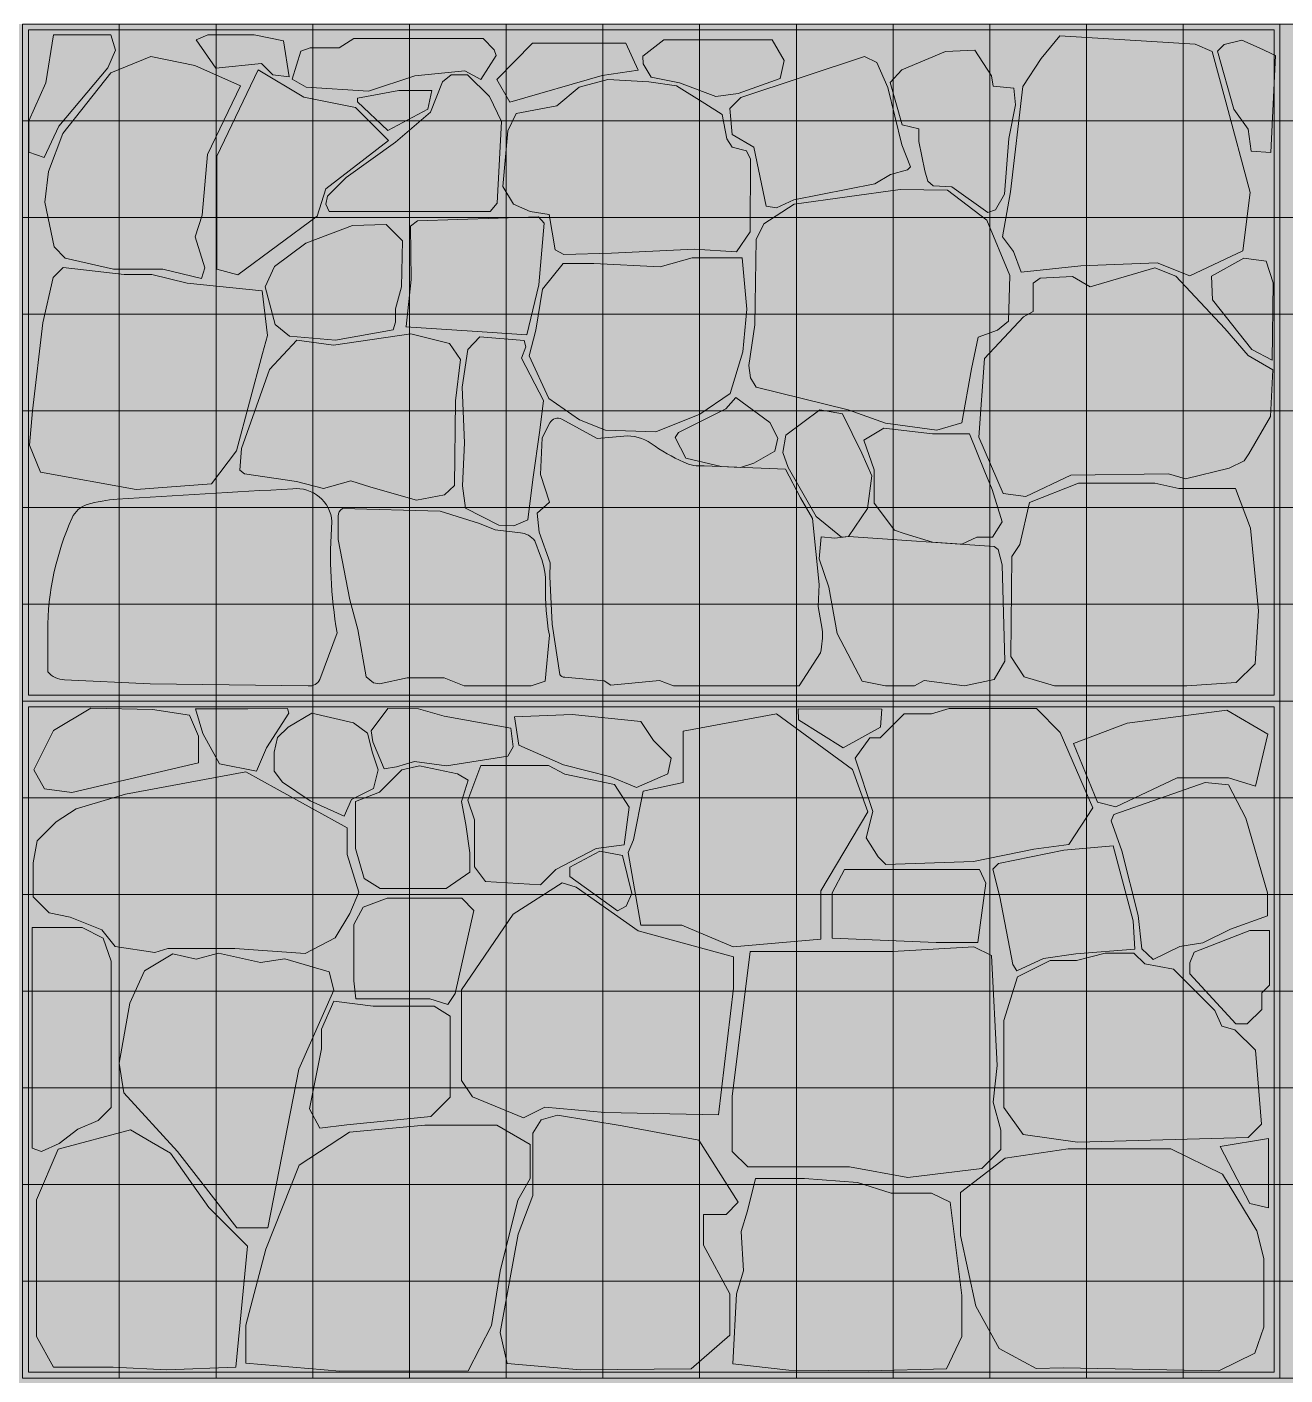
# Model space of a CAD drawing. Header units: centimetres. Extents: x -4381 to 5639, y -3920 to 4826.
# Drawn here: x 185.011 to 186.392, y 3.93 to 5.41 of the extents above; entities that cross this region are included whole.
import ezdxf
from ezdxf.xclip import XClip

# ---------------------------------------------------------------- set-up
doc = ezdxf.new("R2010")
doc.units = ezdxf.units.CM
doc.header["$MEASUREMENT"] = 0
doc.header["$XCLIPFRAME"] = 0
doc.set_wipeout_variables(frame=1)
doc.linetypes.add('Wipeout_Contour', pattern=[100, 0, -100])
for name, color, linetype, lineweight, true_color in [('cad-block.com_Pen_No__62', 7, 'Continuous', 5, 0xaaaaaa), ('hatch stone_Pen_No__254', 7, 'Continuous', 13, 0xe8e8e8), ('Mur de clôture_Pen_No__178', 7, 'Continuous', 5, 0xbda888)]:
    doc.layers.add(name, color=color, linetype=linetype, lineweight=lineweight, true_color=true_color)
doc.layers.add('Drawing & Figure', color=7, linetype='Continuous')
doc.layers.add('Mur de clôture', color=7, linetype='Continuous')
doc.layers.add('net_Pen_No__1', color=7, linetype='Continuous', lineweight=5)

# ---------------------------------------------------------------- blocks, each defined once
blk = doc.blocks.new('Drawing_15_15', base_point=(-267.6734, 10.6179))
at = {"layer": 'hatch stone_Pen_No__254', "linetype": 'Continuous', "ltscale": 10}
for points in [[(185.0296, 5.2666), (185.0456, 5.3011), (185.0994, 5.3651), (185.1078, 5.3845), (185.1027, 5.4012), (185.0398, 5.4012), (185.0316, 5.3484), (185.0128, 5.3069), (185.0128, 5.2725)], [(185.218, 5.3648), (185.2683, 5.3698), (185.2807, 5.3573), (185.2984, 5.3551), (185.2925, 5.3946), (185.2603, 5.4012), (185.2093, 5.4012), (185.1964, 5.3957)], [(185.3112, 5.3835), (185.302, 5.3525), (185.3172, 5.3438), (185.3858, 5.3395), (185.4365, 5.3561), (185.4912, 5.3616), (185.509, 5.3524), (185.5257, 5.3785), (185.5237, 5.3849), (185.5115, 5.3971), (185.3694, 5.3971), (185.3536, 5.3871), (185.3215, 5.3871)], [(185.5409, 5.3272), (185.6422, 5.3568), (185.6815, 5.3625), (185.668, 5.3921), (185.5658, 5.3921), (185.5264, 5.3523)], [(185.8376, 5.3534), (185.8419, 5.3731), (185.8288, 5.3956), (185.7099, 5.3956), (185.6867, 5.3777), (185.687, 5.3694), (185.6959, 5.3548), (185.7271, 5.3485), (185.767, 5.3336), (185.7914, 5.3369)], [(186.1021, 5.1406), (186.1675, 5.1475), (186.2513, 5.151), (186.2872, 5.1367), (186.3455, 5.1641), (186.3533, 5.228), (186.3269, 5.3278), (186.3118, 5.3828), (186.2932, 5.3909), (186.1444, 5.4003), (186.1239, 5.3753), (186.104, 5.3445), (186.0905, 5.229), (186.0817, 5.1796), (186.0937, 5.1635)], [(186.3761, 5.2721), (186.3813, 5.3787), (186.3634, 5.3871), (186.3444, 5.3953), (186.3249, 5.3905), (186.3177, 5.3833), (186.3356, 5.3198), (186.3513, 5.2976), (186.3545, 5.2737)], [(185.2022, 5.1337), (185.2061, 5.1453), (185.1953, 5.1794), (185.2031, 5.2033), (185.2089, 5.2698), (185.245, 5.3452), (185.1951, 5.3677), (185.1466, 5.3776), (185.1029, 5.3595), (185.0502, 5.293), (185.0343, 5.2512), (185.0303, 5.2175), (185.0404, 5.1686), (185.0528, 5.1562), (185.1058, 5.144), (185.16, 5.144)], [(185.822, 5.213), (185.8335, 5.2114), (185.8526, 5.22), (185.9415, 5.2376), (185.9587, 5.2478), (185.9773, 5.253), (185.9807, 5.2563), (185.971, 5.2804), (185.9556, 5.3433), (185.9438, 5.371), (185.93, 5.3775), (185.7944, 5.3325), (185.7823, 5.3204), (185.7849, 5.2917), (185.8087, 5.2781)], [(185.9995, 5.2405), (186.0055, 5.2355), (186.0258, 5.2344), (186.0654, 5.2062), (186.0738, 5.209), (186.0837, 5.2264), (186.0885, 5.2876), (186.0958, 5.3244), (186.0941, 5.3426), (186.0712, 5.345), (186.0695, 5.3561), (186.0513, 5.3846), (186.0189, 5.383), (185.9711, 5.3627), (185.9584, 5.3489), (185.9715, 5.3024), (185.9899, 5.2982), (185.9899, 5.2843), (185.9962, 5.2519)], [(185.2644, 5.3628), (185.2191, 5.2679), (185.2191, 5.144), (185.2423, 5.1377), (185.3292, 5.2021), (185.3389, 5.2322), (185.4075, 5.2854), (185.3714, 5.3214), (185.3147, 5.333)], [(185.4763, 5.3572), (185.467, 5.3495), (185.4538, 5.3162), (185.4154, 5.2836), (185.3611, 5.2447), (185.3408, 5.2243), (185.3387, 5.2154), (185.3423, 5.2072), (185.5193, 5.2072), (185.5268, 5.2166), (185.5318, 5.3062), (185.5183, 5.3336), (185.4943, 5.3575)], [(185.5838, 5.2042), (185.5905, 5.1651), (185.5999, 5.1601), (185.6523, 5.1617), (185.7432, 5.1658), (185.7896, 5.1629), (185.8047, 5.1849), (185.8049, 5.2648), (185.8005, 5.2741), (185.785, 5.2779), (185.779, 5.2872), (185.774, 5.3137), (185.7547, 5.3259), (185.7239, 5.3454), (185.6932, 5.3498), (185.6484, 5.3524), (185.6169, 5.3437), (185.5924, 5.3235), (185.5479, 5.315), (185.5386, 5.2958), (185.5331, 5.2348), (185.5447, 5.2152), (185.5632, 5.2073)], [(185.3737, 5.3278), (185.4068, 5.2964), (185.4506, 5.3198), (185.4551, 5.3403), (185.4188, 5.3403), (185.3737, 5.3318)], [(185.811, 5.0145), (185.9123, 4.9894), (185.9533, 4.9749), (186.0095, 4.9672), (186.0369, 4.9754), (186.0476, 5.0346), (186.0547, 5.0693), (186.0762, 5.0772), (186.088, 5.0868), (186.0898, 5.137), (186.0643, 5.1977), (186.0213, 5.2306), (185.9691, 5.2315), (185.853, 5.2154), (185.8197, 5.1937), (185.811, 5.1767), (185.8097, 5.083), (185.8033, 5.0382), (185.8049, 5.0246)], [(185.4268, 5.0809), (185.4994, 5.0759), (185.5594, 5.072), (185.5727, 5.1268), (185.5783, 5.1944), (185.5721, 5.2014), (185.4394, 5.1969), (185.4316, 5.1912), (185.4324, 5.1326)], [(185.2989, 5.0704), (185.3493, 5.0661), (185.4127, 5.0773), (185.4153, 5.086), (185.4154, 5.1006), (185.4219, 5.1245), (185.423, 5.1751), (185.4049, 5.1932), (185.368, 5.1918), (185.3168, 5.1725), (185.2823, 5.1469), (185.2721, 5.1247), (185.2833, 5.0834)], [(185.562, 5.0488), (185.5835, 5.0022), (185.6173, 4.9785), (185.6458, 4.9674), (185.7011, 4.9656), (185.7492, 4.985), (185.7827, 5.0074), (185.7966, 5.0533), (185.801, 5.1001), (185.7957, 5.1563), (185.741, 5.1563), (185.7057, 5.1467), (185.6328, 5.1502), (185.5993, 5.1502), (185.5767, 5.1219), (185.5693, 5.077)], [(186.3109, 5.1365), (186.3122, 5.1102), (186.3553, 5.0559), (186.3777, 5.044), (186.3787, 5.1289), (186.3709, 5.1528), (186.3466, 5.156)], [(185.0256, 4.9211), (185.1305, 4.902), (185.2134, 4.9084), (185.2409, 4.9444), (185.2693, 5.0515), (185.2746, 5.0711), (185.269, 5.1203), (185.1867, 5.1287), (185.1478, 5.1381), (185.1173, 5.1381), (185.0503, 5.1457), (185.0395, 5.1349), (185.0283, 5.0852), (185.0169, 4.9884), (185.0135, 4.9508)], [(186.0824, 4.8978), (186.1072, 4.8946), (186.1565, 4.9179), (186.2639, 4.9192), (186.2825, 4.914), (186.3304, 4.9256), (186.3468, 4.9336), (186.3519, 4.9412), (186.3759, 4.9823), (186.3784, 5.0335), (186.3512, 5.0493), (186.3258, 5.0787), (186.2717, 5.1364), (186.2487, 5.1455), (186.178, 5.1247), (186.1586, 5.1361), (186.1231, 5.1341), (186.1151, 5.1285), (186.1151, 5.0976), (186.1046, 5.0916), (186.0619, 5.0461), (186.0556, 4.9597)], [(185.2443, 4.9234), (185.2495, 4.9194), (185.3067, 4.9109), (185.3361, 4.9032), (185.3664, 4.9118), (185.3881, 4.9047), (185.4382, 4.8903), (185.4691, 4.8963), (185.4799, 4.9065), (185.481, 4.9994), (185.4865, 5.045), (185.4745, 5.0623), (185.4321, 5.0729), (185.3471, 5.0606), (185.3071, 5.066), (185.2769, 5.034), (185.2461, 4.9471)], [(185.5286, 4.863), (185.5452, 4.8621), (185.5606, 4.8688), (185.5661, 4.913), (185.5737, 4.9671), (185.5776, 4.9999), (185.5534, 5.0463), (185.5582, 5.0586), (185.5566, 5.0656), (185.5077, 5.0699), (185.4946, 5.056), (185.4884, 5.0146), (185.491, 4.9535), (185.4887, 4.9061), (185.492, 4.8815)], [(185.7339, 4.9365), (185.7729, 4.9273), (185.7938, 4.9264), (185.8085, 4.9309), (185.8315, 4.9442), (185.8349, 4.9586), (185.8261, 4.9756), (185.789, 5.003), (185.7777, 4.9908), (185.7258, 4.9648), (185.7224, 4.9591)], [(185.8404, 4.9429), (185.8462, 4.9263), (185.8769, 4.8725), (185.905, 4.8497), (185.9126, 4.8506), (185.9334, 4.8811), (185.9382, 4.917), (185.9271, 4.9419), (185.9061, 4.9852), (185.8812, 4.9895), (185.8439, 4.9618)], [(185.6517, 4.6874), (185.705, 4.6925), (185.7205, 4.6866), (185.8582, 4.6866), (185.8818, 4.7229, 0.078557), (185.8836, 4.7488), (185.8791, 4.7738), (185.8802, 4.798), (185.8729, 4.8702), (185.8599, 4.8931), (185.8432, 4.9243), (185.754, 4.9281, -0.129508), (185.7317, 4.932, -0.047136), (185.6959, 4.9526, 0.178869), (185.6658, 4.9607), (185.6366, 4.9581), (185.5978, 4.9795, 0.402294), (185.5848, 4.9752), (185.5761, 4.9587), (185.5744, 4.9187), (185.5842, 4.8881), (185.5708, 4.876), (185.5729, 4.8553), (185.585, 4.8216), (185.5845, 4.8065), (185.5874, 4.7543), (185.5955, 4.6992, 0.271244), (185.601, 4.696), (185.6443, 4.692)], [(185.9736, 4.8539), (186.0047, 4.8443), (186.0369, 4.8421), (186.0533, 4.8497), (186.0706, 4.8497), (186.0812, 4.8665), (186.0702, 4.9022), (186.0622, 4.9217), (186.0453, 4.9634), (186.0049, 4.9634), (185.9512, 4.9693), (185.9295, 4.9561), (185.9407, 4.9237), (185.9407, 4.887), (185.9632, 4.8576)], [(185.0335, 4.702, 0.202929), (185.052, 4.6931), (185.1458, 4.6887), (185.3195, 4.6866, 0.315943), (185.3323, 4.6935), (185.3512, 4.7447, -0.062601), (185.3455, 4.867, 0.423499), (185.3026, 4.9029), (185.1099, 4.8916, 0.056058), (185.0767, 4.8855, 0.216368), (185.0603, 4.871, 0.106349), (185.0335, 4.7466)], [(186.1387, 4.6866), (186.2034, 4.6866), (186.2838, 4.6866), (186.3382, 4.6902), (186.3589, 4.7108), (186.3626, 4.7689), (186.3539, 4.8595), (186.3375, 4.9031), (186.2752, 4.9031), (186.2487, 4.9092), (186.1649, 4.9092), (186.1114, 4.8879), (186.1007, 4.8417), (186.0917, 4.8287), (186.0906, 4.7187), (186.1054, 4.6964)], [(185.3829, 4.6965), (185.3911, 4.6899), (185.3977, 4.6889), (185.428, 4.6955), (185.4686, 4.6955), (185.4906, 4.6866), (185.5643, 4.6866), (185.5794, 4.6917), (185.5842, 4.7421, -0.055011), (185.58, 4.797, 0.099308), (185.5746, 4.8291), (185.5683, 4.8457, 0.204724), (185.5523, 4.8547), (185.5248, 4.8578), (185.5074, 4.8647), (185.4643, 4.8785), (185.357, 4.8812, 0.262334), (185.3523, 4.8727), (185.3525, 4.8471), (185.3652, 4.7811), (185.374, 4.7484)], [(185.9274, 4.6916), (185.9533, 4.6866), (185.985, 4.6866), (185.9955, 4.6925), (186.0399, 4.6866), (186.0723, 4.6936), (186.0841, 4.7135), (186.0814, 4.8193), (186.077, 4.8363), (186.0723, 4.8397), (185.9126, 4.8506), (185.8974, 4.8488), (185.8827, 4.8502), (185.8803, 4.8259), (185.8911, 4.7949), (185.9001, 4.744)], [(185.1989, 4.6019), (185.1989, 4.6314), (185.1892, 4.6545), (185.1485, 4.6607), (185.0809, 4.6621), (185.0399, 4.6375), (185.0182, 4.5944), (185.0299, 4.5734), (185.0598, 4.5693)], [(185.222, 4.6011), (185.2627, 4.5929), (185.2735, 4.6186), (185.2982, 4.6567), (185.2967, 4.6617), (185.2532, 4.6615), (185.1959, 4.6613), (185.2037, 4.6343)], [(185.3234, 4.6564), (185.2974, 4.6413), (185.2858, 4.6297), (185.2822, 4.6136), (185.2822, 4.5929), (185.2914, 4.5808), (185.3217, 4.5605), (185.3588, 4.5436), (185.3669, 4.5618), (185.391, 4.5737), (185.3963, 4.5943), (185.3899, 4.6131), (185.3845, 4.6348), (185.3692, 4.6459)], [(185.3903, 4.625), (185.4029, 4.5955), (185.4165, 4.5976), (185.4363, 4.6034), (185.4713, 4.5986), (185.5387, 4.6092), (185.5446, 4.6196), (185.5417, 4.6402), (185.4686, 4.6533), (185.4405, 4.6615), (185.4068, 4.6617), (185.3887, 4.637)], [(185.5459, 4.6525), (185.5506, 4.6215), (185.5998, 4.5997), (185.6516, 4.5868), (185.6799, 4.575), (185.7142, 4.5901), (185.7178, 4.6071), (185.6984, 4.6264), (185.6846, 4.6474), (185.6092, 4.655)], [(185.6844, 4.4237), (185.7297, 4.4237), (185.7861, 4.4002), (185.882, 4.4085), (185.882, 4.4615), (185.9336, 4.5481), (185.9171, 4.5948), (185.8334, 4.6559), (185.7309, 4.6368), (185.731, 4.5803), (185.6873, 4.5711), (185.6767, 4.5175), (185.6706, 4.5036)], [(185.8574, 4.6612), (185.8576, 4.6494), (185.9068, 4.6187), (185.9476, 4.6412), (185.9493, 4.6608)], [(185.9534, 4.4906), (186.0496, 4.4939), (186.1161, 4.5072), (186.1544, 4.5125), (186.1809, 4.5528), (186.145, 4.6354), (186.1189, 4.6616), (186.0229, 4.6616), (186.0035, 4.6558), (185.9736, 4.6558), (185.9473, 4.6295), (185.936, 4.6295), (185.9198, 4.6073), (185.9393, 4.5488), (185.9321, 4.5198), (185.945, 4.499)], [(186.2059, 4.5537), (186.2735, 4.5855), (186.3297, 4.5855), (186.3593, 4.5766), (186.373, 4.6334), (186.3277, 4.6598), (186.2186, 4.6456), (186.1596, 4.6234), (186.1857, 4.5587)], [(185.0176, 4.4923), (185.0176, 4.4549), (185.035, 4.4375), (185.0582, 4.4327), (185.0929, 4.4186), (185.1076, 4.4004), (185.1511, 4.394), (185.1655, 4.3983), (185.2389, 4.3983), (185.316, 4.3929), (185.3491, 4.4099), (185.3653, 4.4365), (185.3752, 4.46), (185.3621, 4.5013), (185.3621, 4.5306), (185.2509, 4.5923), (185.1187, 4.5678), (185.0649, 4.5516), (185.0428, 4.5373), (185.0218, 4.5164)], [(185.3712, 4.5596), (185.3712, 4.5081), (185.3809, 4.4749), (185.3985, 4.464), (185.4709, 4.464), (185.4969, 4.4822), (185.4969, 4.5031), (185.4926, 4.5344), (185.4877, 4.5597), (185.495, 4.583), (185.4834, 4.5898), (185.4415, 4.5987), (185.4222, 4.5944), (185.3977, 4.57)], [(185.4946, 4.5609), (185.502, 4.5394), (185.502, 4.4879), (185.5142, 4.4717), (185.5745, 4.4682), (185.5913, 4.485), (185.6354, 4.5079), (185.6662, 4.5121), (185.6716, 4.5534), (185.6556, 4.5782), (185.6011, 4.5897), (185.5832, 4.5992), (185.5089, 4.5992)], [(186.2347, 4.3977), (186.2468, 4.3862), (186.2764, 4.4005), (186.3014, 4.4043), (186.3317, 4.4194), (186.3726, 4.434), (186.3726, 4.4593), (186.3486, 4.5412), (186.3298, 4.5779), (186.3042, 4.5804), (186.2039, 4.5454), (186.2007, 4.5382), (186.2125, 4.5055), (186.2305, 4.4344)], [(185.6067, 4.4773), (185.6588, 4.4397), (185.6685, 4.4448), (185.6747, 4.4585), (185.6644, 4.5003), (185.6397, 4.5051), (185.6067, 4.4876)], [(186.093, 4.3805), (186.0972, 4.3737), (186.1265, 4.3873), (186.162, 4.3923), (186.2267, 4.3974), (186.2249, 4.4287), (186.2031, 4.5109), (186.1489, 4.5061), (186.0771, 4.4916), (186.0709, 4.4854), (186.0787, 4.4551)], [(185.8946, 4.4097), (186.0089, 4.4048), (186.0544, 4.4048), (186.0633, 4.4701), (186.0564, 4.4851), (185.9081, 4.4851), (185.8946, 4.4592)], [(185.645, 4.2181), (185.7699, 4.2157), (185.7863, 4.3548), (185.7863, 4.389), (185.6815, 4.4178), (185.6136, 4.4657), (185.5981, 4.4703), (185.5445, 4.4359), (185.4876, 4.3528), (185.4876, 4.2534), (185.4997, 4.2355), (185.5556, 4.2123), (185.5791, 4.2241)], [(185.3719, 4.3431), (185.4528, 4.3431), (185.4728, 4.3367), (185.4809, 4.3487), (185.5013, 4.4401), (185.4881, 4.4533), (185.406, 4.4533), (185.3797, 4.4437), (185.3694, 4.4245), (185.3694, 4.3627)], [(185.0164, 4.1791), (185.0267, 4.1754), (185.046, 4.1843), (185.0664, 4.1998), (185.0887, 4.2093), (185.1031, 4.2237), (185.1031, 4.3843), (185.0945, 4.4096), (185.0714, 4.4212), (185.0164, 4.4212)], [(186.2871, 4.3705), (186.3376, 4.3154), (186.3503, 4.3154), (186.3661, 4.3312), (186.3661, 4.3494), (186.3746, 4.3578), (186.3746, 4.4181), (186.3531, 4.4181), (186.2918, 4.3943), (186.2871, 4.3824)], [(185.7848, 4.1753), (185.8019, 4.1585), (185.9136, 4.1585), (185.9778, 4.1467), (186.0589, 4.1567), (186.0798, 4.1776), (186.0798, 4.1989), (186.0713, 4.2294), (186.0757, 4.2699), (186.0694, 4.3906), (186.0502, 4.4001), (185.9609, 4.3948), (185.8045, 4.3948), (185.7848, 4.2359)], [(185.1171, 4.2397), (185.1761, 4.1755), (185.2411, 4.0916), (185.275, 4.0916), (185.3093, 4.2656), (185.3476, 4.3525), (185.3426, 4.3726), (185.2939, 4.3868), (185.2669, 4.3828), (185.2208, 4.393), (185.1964, 4.3866), (185.1709, 4.3925), (185.1399, 4.3736), (185.1235, 4.3382), (185.1119, 4.2722)], [(186.1639, 4.1856), (186.3512, 4.1907), (186.3659, 4.2053), (186.3592, 4.2866), (186.3368, 4.309), (186.3222, 4.313), (186.3145, 4.3303), (186.2692, 4.3756), (186.2378, 4.3813), (186.2259, 4.3932), (186.1942, 4.3932), (186.1628, 4.3851), (186.1338, 4.3851), (186.0981, 4.3672), (186.0829, 4.319), (186.0829, 4.2235), (186.1043, 4.1942)], [(185.3322, 4.2008), (185.3618, 4.2048), (185.4539, 4.2137), (185.4753, 4.2351), (185.4753, 4.3239), (185.4576, 4.3349), (185.3909, 4.3349), (185.3476, 4.3405), (185.334, 4.3095), (185.334, 4.288), (185.3208, 4.2222)], [(185.2511, 3.9429), (185.3541, 3.9341), (185.495, 3.9347), (185.5206, 3.9842), (185.5302, 4.044), (185.5497, 4.1221), (185.5632, 4.1456), (185.5632, 4.183), (185.5266, 4.2041), (185.4475, 4.2041), (185.3646, 4.1966), (185.3095, 4.1603), (185.273, 4.0683), (185.2511, 3.9848)], [(185.53, 3.9767), (185.5377, 3.9428), (185.6185, 3.9355), (185.74, 3.9367), (185.7822, 3.9737), (185.7822, 4.0192), (185.7534, 4.0726), (185.7534, 4.1062), (185.7782, 4.1062), (185.7916, 4.1196), (185.7484, 4.1878), (185.6641, 4.2035), (185.5931, 4.2152), (185.575, 4.2101), (185.566, 4.1954), (185.566, 4.1271), (185.5498, 4.0846)], [(185.0211, 4.1222), (185.0211, 3.9724), (185.0397, 3.9387), (185.1054, 3.9387), (185.1641, 3.9356), (185.2401, 3.9385), (185.2527, 4.0714), (185.2103, 4.1138), (185.1682, 4.1735), (185.1242, 4.1992), (185.045, 4.1781)], [(186.3206, 4.181), (186.3531, 4.1183), (186.3737, 4.1135), (186.3737, 4.1897)], [(186.3189, 3.9345), (186.3587, 3.954), (186.3684, 3.9825), (186.3684, 4.0579), (186.3608, 4.0882), (186.323, 4.1506), (186.2662, 4.1783), (186.1535, 4.1783), (186.0846, 4.168), (186.0356, 4.1303), (186.0356, 4.0831), (186.0522, 4.0054), (186.0778, 3.9592), (186.1184, 3.9373), (186.148, 3.9379)], [(185.7854, 3.9424), (185.8472, 3.9354), (185.9342, 3.9344), (186.0201, 3.9366), (186.0369, 3.9723), (186.0369, 4.0174), (186.024, 4.1196), (186.0037, 4.1298), (185.9593, 4.1298), (185.9223, 4.1414), (185.8642, 4.1457), (185.8106, 4.1457), (185.8017, 4.1102), (185.7946, 4.0874), (185.7974, 4.0445), (185.7895, 4.0191)]]:
    blk.add_hatch(color=256, dxfattribs=at).paths.add_polyline_path(points)
at = {"color": 254, "linetype": 'Wipeout_Contour', "lineweight": 0, "ltscale": 1671.77046}
blk.add_wipeout([(179.4853, 5.4131), (179.4853, 3.1827), (181.1878, 3.0031), (181.4619, 2.9897), (187.4252, 2.5376), (187.8062, 2.5014), (191.5693, 2.1494), (191.6061, 2.1461), (191.6061, 5.4131)], dxfattribs=at).dxf.layer = 'Mur de clôture'
at = {"layer": 'Mur de clôture_Pen_No__178', "linetype": 'Continuous', "ltscale": 10}
blk.add_hatch(color=256, dxfattribs=at).paths.add_polyline_path([(179.4853, 5.4131), (179.4853, 3.1827), (181.1878, 3.0031), (181.4619, 2.9897), (187.4252, 2.5376), (187.8062, 2.5014), (191.5693, 2.1494), (191.6061, 2.1461), (191.6061, 5.4131)])
at = {"layer": 'cad-block.com_Pen_No__62', "linetype": 'Continuous', "ltscale": 10, "flags": 128}
for points in [[(185.0296, 5.2666), (185.0128, 5.2725), (185.0128, 5.3069), (185.0316, 5.3484), (185.0398, 5.4012), (185.1027, 5.4012), (185.1078, 5.3845), (185.0994, 5.3651), (185.0456, 5.3011), (185.0296, 5.2666)], [(185.218, 5.3648), (185.1964, 5.3957), (185.2093, 5.4012), (185.2603, 5.4012), (185.2925, 5.3946), (185.2984, 5.3551), (185.2807, 5.3573), (185.2683, 5.3698), (185.218, 5.3648)], [(185.3112, 5.3835), (185.302, 5.3525), (185.3172, 5.3438), (185.3858, 5.3395), (185.4365, 5.3561), (185.4912, 5.3616), (185.509, 5.3524), (185.5257, 5.3785), (185.5237, 5.3849), (185.5115, 5.3971), (185.3694, 5.3971), (185.3536, 5.3871), (185.3215, 5.3871), (185.3112, 5.3835)], [(185.5409, 5.3272), (185.5264, 5.3523), (185.5658, 5.3921), (185.668, 5.3921), (185.6815, 5.3625), (185.6422, 5.3568), (185.5409, 5.3272)], [(185.8376, 5.3534), (185.7914, 5.3369), (185.767, 5.3336), (185.7271, 5.3485), (185.6959, 5.3548), (185.687, 5.3694), (185.6867, 5.3777), (185.7099, 5.3956), (185.8288, 5.3956), (185.8419, 5.3731), (185.8376, 5.3534)], [(186.1021, 5.1406), (186.0937, 5.1635), (186.0817, 5.1796), (186.0905, 5.229), (186.104, 5.3445), (186.1239, 5.3753), (186.1444, 5.4003), (186.2932, 5.3909), (186.3118, 5.3828), (186.3269, 5.3278), (186.3533, 5.228), (186.3455, 5.1641), (186.2872, 5.1367), (186.2513, 5.151), (186.1675, 5.1475), (186.1021, 5.1406)], [(186.3761, 5.2721), (186.3813, 5.3787), (186.3634, 5.3871), (186.3444, 5.3953), (186.3249, 5.3905), (186.3177, 5.3833), (186.3356, 5.3198), (186.3513, 5.2976), (186.3545, 5.2737), (186.3761, 5.2721)], [(185.2022, 5.1337), (185.16, 5.144), (185.1058, 5.144), (185.0528, 5.1562), (185.0404, 5.1686), (185.0303, 5.2175), (185.0343, 5.2512), (185.0502, 5.293), (185.1029, 5.3595), (185.1466, 5.3776), (185.1951, 5.3677), (185.245, 5.3452), (185.2089, 5.2698), (185.2031, 5.2033), (185.1953, 5.1794), (185.2061, 5.1453), (185.2022, 5.1337)], [(185.822, 5.213), (185.8087, 5.2781), (185.7849, 5.2917), (185.7823, 5.3204), (185.7944, 5.3325), (185.93, 5.3775), (185.9438, 5.371), (185.9556, 5.3433), (185.971, 5.2804), (185.9807, 5.2563), (185.9773, 5.253), (185.9587, 5.2478), (185.9415, 5.2376), (185.8526, 5.22), (185.8335, 5.2114), (185.822, 5.213)], [(185.9995, 5.2405), (185.9962, 5.2519), (185.9899, 5.2843), (185.9899, 5.2982), (185.9715, 5.3024), (185.9584, 5.3489), (185.9711, 5.3627), (186.0189, 5.383), (186.0513, 5.3846), (186.0695, 5.3561), (186.0712, 5.345), (186.0941, 5.3426), (186.0958, 5.3244), (186.0885, 5.2876), (186.0837, 5.2264), (186.0738, 5.209), (186.0654, 5.2062), (186.0258, 5.2344), (186.0055, 5.2355), (185.9995, 5.2405)], [(185.2644, 5.3628), (185.2191, 5.2679), (185.2191, 5.144), (185.2423, 5.1377), (185.3292, 5.2021), (185.3389, 5.2322), (185.4075, 5.2854), (185.3714, 5.3214), (185.3147, 5.333), (185.2644, 5.3628)], [(185.4763, 5.3572), (185.4943, 5.3575), (185.5183, 5.3336), (185.5318, 5.3062), (185.5268, 5.2166), (185.5193, 5.2072), (185.3423, 5.2072), (185.3387, 5.2154), (185.3408, 5.2243), (185.3611, 5.2447), (185.4154, 5.2836), (185.4538, 5.3162), (185.467, 5.3495), (185.4763, 5.3572)], [(185.5838, 5.2042), (185.5905, 5.1651), (185.5999, 5.1601), (185.6523, 5.1617), (185.7432, 5.1658), (185.7896, 5.1629), (185.8047, 5.1849), (185.8049, 5.2648), (185.8005, 5.2741), (185.785, 5.2779), (185.779, 5.2872), (185.774, 5.3137), (185.7547, 5.3259), (185.7239, 5.3454), (185.6932, 5.3498), (185.6484, 5.3524), (185.6169, 5.3437), (185.5924, 5.3235), (185.5479, 5.315), (185.5386, 5.2958), (185.5331, 5.2348), (185.5447, 5.2152), (185.5632, 5.2073), (185.5838, 5.2042)], [(185.3737, 5.3278), (185.3737, 5.3318), (185.4188, 5.3403), (185.4551, 5.3403), (185.4506, 5.3198), (185.4068, 5.2964), (185.3737, 5.3278)], [(185.811, 5.0145), (185.9123, 4.9894), (185.9533, 4.9749), (186.0095, 4.9672), (186.0369, 4.9754), (186.0476, 5.0346), (186.0547, 5.0693), (186.0762, 5.0772), (186.088, 5.0868), (186.0898, 5.137), (186.0643, 5.1977), (186.0213, 5.2306), (185.9691, 5.2315), (185.853, 5.2154), (185.8197, 5.1937), (185.811, 5.1767), (185.8097, 5.083), (185.8033, 5.0382), (185.8049, 5.0246), (185.811, 5.0145)], [(185.4268, 5.0809), (185.4324, 5.1326), (185.4316, 5.1912), (185.4394, 5.1969), (185.5721, 5.2014), (185.5783, 5.1944), (185.5727, 5.1268), (185.5594, 5.072), (185.4994, 5.0759), (185.4267, 5.0807)], [(185.2989, 5.0704), (185.2833, 5.0834), (185.2721, 5.1247), (185.2823, 5.1469), (185.3168, 5.1725), (185.368, 5.1918), (185.4049, 5.1932), (185.423, 5.1751), (185.4219, 5.1245), (185.4154, 5.1006), (185.4153, 5.086), (185.4127, 5.0773), (185.3493, 5.0661), (185.2989, 5.0704)], [(185.562, 5.0488), (185.5693, 5.077), (185.5767, 5.1219), (185.5993, 5.1502), (185.6328, 5.1502), (185.7057, 5.1467), (185.741, 5.1563), (185.7957, 5.1563), (185.801, 5.1001), (185.7966, 5.0533), (185.7827, 5.0074), (185.7492, 4.985), (185.7011, 4.9656), (185.6458, 4.9674), (185.6173, 4.9785), (185.5835, 5.0022), (185.562, 5.0488)], [(186.3109, 5.1365), (186.3122, 5.1102), (186.3553, 5.0559), (186.3777, 5.044), (186.3787, 5.1289), (186.3709, 5.1528), (186.3466, 5.156), (186.3109, 5.1365)], [(185.0256, 4.9211), (185.1305, 4.902), (185.2134, 4.9084), (185.2409, 4.9444), (185.2693, 5.0515), (185.2746, 5.0711), (185.269, 5.1203), (185.1867, 5.1287), (185.1478, 5.1381), (185.1173, 5.1381), (185.0503, 5.1457), (185.0395, 5.1349), (185.0283, 5.0852), (185.0169, 4.9884), (185.0135, 4.9508), (185.0256, 4.9211)], [(186.0824, 4.8978), (186.0556, 4.9597), (186.0619, 5.0461), (186.1046, 5.0916), (186.1151, 5.0976), (186.1151, 5.1285), (186.1231, 5.1341), (186.1586, 5.1361), (186.178, 5.1247), (186.2487, 5.1455), (186.2717, 5.1364), (186.3258, 5.0787), (186.3512, 5.0493), (186.3784, 5.0335), (186.3759, 4.9823), (186.3519, 4.9412), (186.3468, 4.9336), (186.3304, 4.9256), (186.2825, 4.914), (186.2639, 4.9192), (186.1565, 4.9179), (186.1072, 4.8946), (186.0824, 4.8978)], [(185.2443, 4.9234), (185.2461, 4.9471), (185.2769, 5.034), (185.3071, 5.066), (185.3471, 5.0606), (185.4321, 5.0729), (185.4745, 5.0623), (185.4865, 5.045), (185.481, 4.9994), (185.4799, 4.9065), (185.4691, 4.8963), (185.4382, 4.8903), (185.3881, 4.9047), (185.3664, 4.9118), (185.3361, 4.9032), (185.3067, 4.9109), (185.2495, 4.9194), (185.2443, 4.9234)], [(185.5286, 4.863), (185.492, 4.8815), (185.4887, 4.9061), (185.491, 4.9535), (185.4884, 5.0146), (185.4946, 5.056), (185.5077, 5.0699), (185.5566, 5.0656), (185.5582, 5.0586), (185.5534, 5.0463), (185.5776, 4.9999), (185.5737, 4.9671), (185.5661, 4.913), (185.5606, 4.8688), (185.5452, 4.8621), (185.5286, 4.863)], [(185.7339, 4.9365), (185.7224, 4.9591), (185.7258, 4.9648), (185.7777, 4.9908), (185.789, 5.003), (185.8261, 4.9756), (185.8349, 4.9586), (185.8315, 4.9442), (185.8085, 4.9309), (185.7938, 4.9264), (185.7729, 4.9273), (185.7339, 4.9365)], [(185.8404, 4.9429), (185.8439, 4.9618), (185.8812, 4.9895), (185.9061, 4.9852), (185.9271, 4.9419), (185.9382, 4.917), (185.9334, 4.8811), (185.9126, 4.8506), (185.905, 4.8497), (185.8769, 4.8725), (185.8462, 4.9263), (185.8404, 4.9429)], [(185.9736, 4.8539), (186.0047, 4.8443), (186.0369, 4.8421), (186.0533, 4.8497), (186.0706, 4.8497), (186.0812, 4.8665), (186.0702, 4.9022), (186.0622, 4.9217), (186.0453, 4.9634), (186.0049, 4.9634), (185.9512, 4.9693), (185.9295, 4.9561), (185.9407, 4.9237), (185.9407, 4.887), (185.9632, 4.8576), (185.9736, 4.8539)], [(186.1387, 4.6866), (186.1054, 4.6964), (186.0906, 4.7187), (186.0917, 4.8287), (186.1007, 4.8417), (186.1114, 4.8879), (186.1649, 4.9092), (186.2487, 4.9092), (186.2752, 4.9031), (186.3375, 4.9031), (186.3539, 4.8595), (186.3626, 4.7689), (186.3589, 4.7108), (186.3382, 4.6902), (186.2838, 4.6866), (186.2034, 4.6866), (186.1387, 4.6866)], [(185.9274, 4.6916), (185.9001, 4.744), (185.8911, 4.7949), (185.8803, 4.8259), (185.8827, 4.8502), (185.8974, 4.8488), (185.9126, 4.8506), (186.0723, 4.8397), (186.077, 4.8363), (186.0814, 4.8193), (186.0841, 4.7135), (186.0723, 4.6936), (186.0399, 4.6866), (185.9955, 4.6925), (185.985, 4.6866), (185.9533, 4.6866), (185.9274, 4.6916)], [(185.1989, 4.6019), (185.1989, 4.6314), (185.1892, 4.6545), (185.1485, 4.6607), (185.0809, 4.6621), (185.0399, 4.6375), (185.0182, 4.5944), (185.0299, 4.5734), (185.0598, 4.5693), (185.1989, 4.6019)], [(185.222, 4.6011), (185.2037, 4.6343), (185.1959, 4.6613), (185.2532, 4.6615), (185.2967, 4.6617), (185.2982, 4.6567), (185.2735, 4.6186), (185.2627, 4.5929), (185.222, 4.6011)], [(185.3234, 4.6564), (185.3692, 4.6459), (185.3845, 4.6348), (185.3899, 4.6131), (185.3963, 4.5943), (185.391, 4.5737), (185.3669, 4.5618), (185.3588, 4.5436), (185.3217, 4.5605), (185.2914, 4.5808), (185.2822, 4.5929), (185.2822, 4.6136), (185.2858, 4.6297), (185.2974, 4.6413), (185.3234, 4.6564)], [(185.3903, 4.625), (185.4029, 4.5955), (185.4165, 4.5976), (185.4363, 4.6034), (185.4713, 4.5986), (185.5387, 4.6092), (185.5446, 4.6196), (185.5417, 4.6402), (185.4686, 4.6533), (185.4405, 4.6615), (185.4068, 4.6617), (185.3887, 4.637), (185.3903, 4.625)], [(185.5459, 4.6525), (185.5506, 4.6215), (185.5998, 4.5997), (185.6516, 4.5868), (185.6799, 4.575), (185.7142, 4.5901), (185.7178, 4.6071), (185.6984, 4.6264), (185.6846, 4.6474), (185.6092, 4.655), (185.5459, 4.6525)], [(185.6844, 4.4237), (185.7297, 4.4237), (185.7861, 4.4002), (185.882, 4.4085), (185.882, 4.4615), (185.9336, 4.5481), (185.9171, 4.5948), (185.8334, 4.6559), (185.7309, 4.6368), (185.731, 4.5803), (185.6873, 4.5711), (185.6767, 4.5175), (185.6706, 4.5036), (185.6844, 4.4237)], [(185.8574, 4.6612), (185.8576, 4.6494), (185.9068, 4.6187), (185.9476, 4.6412), (185.9493, 4.6608), (185.8574, 4.6612)], [(185.9534, 4.4906), (185.945, 4.499), (185.9321, 4.5198), (185.9393, 4.5488), (185.9198, 4.6073), (185.936, 4.6295), (185.9473, 4.6295), (185.9736, 4.6558), (186.0035, 4.6558), (186.0229, 4.6616), (186.1189, 4.6616), (186.145, 4.6354), (186.1809, 4.5528), (186.1544, 4.5125), (186.1161, 4.5072), (186.0496, 4.4939), (185.9534, 4.4906)], [(186.2059, 4.5537), (186.1857, 4.5587), (186.1596, 4.6234), (186.2186, 4.6456), (186.3277, 4.6598), (186.373, 4.6334), (186.3593, 4.5766), (186.3297, 4.5855), (186.2735, 4.5855), (186.2059, 4.5537)], [(185.316, 4.3929), (185.3491, 4.4099), (185.3653, 4.4365), (185.3752, 4.46), (185.3621, 4.5013), (185.3621, 4.5306), (185.2855, 4.5731), (185.2509, 4.5923), (185.1187, 4.5678), (185.0649, 4.5516), (185.0428, 4.5373), (185.0218, 4.5164), (185.0176, 4.4923), (185.0176, 4.4549), (185.035, 4.4375), (185.0582, 4.4327), (185.0929, 4.4186), (185.1076, 4.4004), (185.1511, 4.394), (185.1655, 4.3983), (185.2389, 4.3983), (185.316, 4.3929)], [(185.3712, 4.5596), (185.3712, 4.5081), (185.3809, 4.4749), (185.3985, 4.464), (185.4709, 4.464), (185.4969, 4.4822), (185.4969, 4.5031), (185.4926, 4.5344), (185.4877, 4.5597), (185.495, 4.583), (185.4834, 4.5898), (185.4415, 4.5987), (185.4222, 4.5944), (185.3977, 4.57), (185.3712, 4.5596)], [(185.502, 4.4879), (185.502, 4.5108), (185.502, 4.5394), (185.4946, 4.5609), (185.5089, 4.5992), (185.5832, 4.5992), (185.6011, 4.5897), (185.6556, 4.5782), (185.6716, 4.5534), (185.6662, 4.5121), (185.6354, 4.5079), (185.5913, 4.485), (185.5745, 4.4682), (185.5142, 4.4717), (185.502, 4.4879)], [(186.2347, 4.3977), (186.2305, 4.4344), (186.2125, 4.5055), (186.2007, 4.5382), (186.2039, 4.5454), (186.3042, 4.5804), (186.3298, 4.5779), (186.3486, 4.5412), (186.3726, 4.4593), (186.3726, 4.434), (186.3317, 4.4194), (186.3014, 4.4043), (186.2764, 4.4005), (186.2468, 4.3862), (186.2347, 4.3977)], [(185.6067, 4.4773), (185.6067, 4.4876), (185.6397, 4.5051), (185.6644, 4.5003), (185.6747, 4.4585), (185.6685, 4.4448), (185.6588, 4.4397), (185.6067, 4.4773)], [(186.093, 4.3805), (186.0787, 4.4551), (186.0709, 4.4854), (186.0771, 4.4916), (186.1489, 4.5061), (186.2031, 4.5109), (186.2249, 4.4287), (186.2267, 4.3974), (186.162, 4.3923), (186.1265, 4.3873), (186.0972, 4.3737), (186.093, 4.3805)], [(185.8946, 4.4097), (185.8946, 4.4592), (185.9081, 4.4851), (186.0564, 4.4851), (186.0633, 4.4701), (186.0544, 4.4048), (186.0089, 4.4048), (185.8946, 4.4097)], [(185.645, 4.2181), (185.5791, 4.2241), (185.5556, 4.2123), (185.4997, 4.2355), (185.4876, 4.2534), (185.4876, 4.3528), (185.5445, 4.4359), (185.5981, 4.4703), (185.6136, 4.4657), (185.6815, 4.4178), (185.7863, 4.389), (185.7863, 4.3548), (185.7699, 4.2157), (185.645, 4.2181)], [(185.3719, 4.3431), (185.4528, 4.3431), (185.4728, 4.3367), (185.4809, 4.3487), (185.5013, 4.4401), (185.4881, 4.4533), (185.406, 4.4533), (185.3797, 4.4437), (185.3694, 4.4245), (185.3694, 4.3627), (185.3719, 4.3431)], [(185.0164, 4.1791), (185.0164, 4.4212), (185.0641, 4.4212), (185.0714, 4.4212), (185.0945, 4.4096), (185.1031, 4.3843), (185.1031, 4.2237), (185.0887, 4.2093), (185.0664, 4.1998), (185.046, 4.1843), (185.0267, 4.1754), (185.0164, 4.1791)], [(186.2871, 4.3705), (186.2871, 4.3824), (186.2918, 4.3943), (186.3531, 4.4181), (186.3746, 4.4181), (186.3746, 4.3841), (186.3746, 4.3578), (186.3661, 4.3494), (186.3661, 4.3312), (186.3503, 4.3154), (186.3376, 4.3154), (186.2871, 4.3705)], [(185.7848, 4.1753), (185.7848, 4.2359), (185.8045, 4.3948), (185.8359, 4.3948), (185.9609, 4.3948), (186.0502, 4.4001), (186.0694, 4.3906), (186.0757, 4.2699), (186.0713, 4.2294), (186.0798, 4.1989), (186.0798, 4.1776), (186.0589, 4.1567), (185.9778, 4.1467), (185.9136, 4.1585), (185.8019, 4.1585), (185.7848, 4.1753)], [(185.1171, 4.2397), (185.1119, 4.2722), (185.1235, 4.3382), (185.1399, 4.3736), (185.1709, 4.3925), (185.1964, 4.3866), (185.2208, 4.393), (185.2669, 4.3828), (185.2939, 4.3868), (185.3426, 4.3726), (185.3476, 4.3525), (185.3093, 4.2656), (185.275, 4.0916), (185.2411, 4.0916), (185.1761, 4.1755), (185.1171, 4.2397)], [(186.1639, 4.1856), (186.1043, 4.1942), (186.0829, 4.2235), (186.0829, 4.319), (186.0981, 4.3672), (186.1338, 4.3851), (186.1628, 4.3851), (186.1942, 4.3932), (186.2259, 4.3932), (186.2378, 4.3813), (186.2692, 4.3756), (186.3145, 4.3303), (186.3222, 4.313), (186.3368, 4.309), (186.3592, 4.2866), (186.3659, 4.2053), (186.3512, 4.1907), (186.1639, 4.1856)], [(185.3322, 4.2008), (185.3208, 4.2222), (185.334, 4.288), (185.334, 4.3095), (185.3476, 4.3405), (185.3909, 4.3349), (185.4576, 4.3349), (185.4753, 4.3239), (185.4753, 4.2351), (185.4539, 4.2137), (185.3618, 4.2048), (185.3322, 4.2008)], [(185.2511, 3.9429), (185.2511, 3.9848), (185.273, 4.0683), (185.3095, 4.1603), (185.3646, 4.1966), (185.4475, 4.2041), (185.5266, 4.2041), (185.5632, 4.183), (185.5632, 4.1456), (185.5497, 4.1221), (185.5302, 4.044), (185.5206, 3.9842), (185.495, 3.9347), (185.3541, 3.9341), (185.2511, 3.9429)], [(185.53, 3.9767), (185.5377, 3.9428), (185.6185, 3.9355), (185.74, 3.9367), (185.7822, 3.9737), (185.7822, 4.0192), (185.7534, 4.0726), (185.7534, 4.1062), (185.7782, 4.1062), (185.7916, 4.1196), (185.7484, 4.1878), (185.6641, 4.2035), (185.5931, 4.2152), (185.575, 4.2101), (185.566, 4.1954), (185.566, 4.1593), (185.566, 4.1271), (185.5498, 4.0846), (185.53, 3.9767)], [(185.0397, 3.9387), (185.1054, 3.9387), (185.1641, 3.9356), (185.2401, 3.9385), (185.2527, 4.0714), (185.2103, 4.1138), (185.1682, 4.1735), (185.1473, 4.1857), (185.1242, 4.1992), (185.045, 4.1781), (185.0211, 4.1222), (185.0211, 3.9724), (185.0397, 3.9387)], [(186.3206, 4.181), (186.3531, 4.1183), (186.3737, 4.1135), (186.3737, 4.1897), (186.3206, 4.181)], [(186.3189, 3.9345), (186.148, 3.9379), (186.1184, 3.9373), (186.0778, 3.9592), (186.0522, 4.0054), (186.0356, 4.0831), (186.0356, 4.1303), (186.0846, 4.168), (186.1535, 4.1783), (186.2662, 4.1783), (186.323, 4.1506), (186.3608, 4.0882), (186.3684, 4.0579), (186.3684, 3.9825), (186.3587, 3.954), (186.3189, 3.9345)], [(185.7854, 3.9424), (185.7895, 4.0191), (185.7974, 4.0445), (185.7946, 4.0874), (185.8017, 4.1102), (185.8106, 4.1457), (185.8642, 4.1457), (185.9223, 4.1414), (185.9593, 4.1298), (186.0037, 4.1298), (186.024, 4.1196), (186.0369, 4.0174), (186.0369, 3.9723), (186.0201, 3.9366), (185.9342, 3.9344), (185.8472, 3.9354), (185.7854, 3.9424)]]:
    blk.add_lwpolyline(points, close=True, dxfattribs=at)
for points in [[(185.6517, 4.6874), (185.6443, 4.692), (185.601, 4.696, -0.271244), (185.5955, 4.6992), (185.5874, 4.7543), (185.5845, 4.8065), (185.585, 4.8216), (185.5729, 4.8553), (185.5708, 4.876), (185.5842, 4.8881), (185.5744, 4.9187), (185.5761, 4.9587), (185.5848, 4.9752, -0.402294), (185.5978, 4.9795), (185.6366, 4.9581), (185.6658, 4.9607, -0.178869), (185.6959, 4.9526, 0.047136), (185.7317, 4.932, 0.129508), (185.754, 4.9281), (185.8432, 4.9243), (185.8599, 4.8931), (185.8729, 4.8702), (185.8802, 4.798), (185.8791, 4.7738), (185.8836, 4.7488, -0.078557), (185.8818, 4.7229), (185.8582, 4.6866), (185.7205, 4.6866), (185.705, 4.6925), (185.6517, 4.6874)], [(185.0335, 4.702), (185.0335, 4.7466, -0.106349), (185.0603, 4.871, -0.216368), (185.0767, 4.8855, -0.056058), (185.1099, 4.8916, -0.001113), (185.3026, 4.9029, -0.423499), (185.3455, 4.867, 0.062601), (185.3512, 4.7447), (185.3323, 4.6935, -0.315943), (185.3195, 4.6866), (185.1458, 4.6887), (185.052, 4.6931, -0.202929), (185.0335, 4.702)], [(185.3829, 4.6965), (185.374, 4.7484), (185.3652, 4.7811), (185.3525, 4.8471), (185.3523, 4.8727, -0.262334), (185.357, 4.8812), (185.4643, 4.8785), (185.5074, 4.8647), (185.5248, 4.8578), (185.5523, 4.8547, -0.204724), (185.5683, 4.8457), (185.5746, 4.8291, -0.099308), (185.58, 4.797, 0.055011), (185.5842, 4.7421), (185.5794, 4.6917), (185.5643, 4.6866), (185.4906, 4.6866), (185.4686, 4.6955), (185.428, 4.6955), (185.3977, 4.6889), (185.3911, 4.6899), (185.3829, 4.6965)]]:
    blk.add_lwpolyline(points, format="xyb", close=True, dxfattribs=at)
at = {"layer": 'net_Pen_No__1', "linetype": 'Continuous', "ltscale": 10, "flags": 128}
for points in [[(185.0059, 5.4131), (185.0059, 4.6699), (186.3861, 4.6699), (186.3861, 5.4131), (185.0059, 5.4131)], [(185.0123, 5.4067), (185.0123, 4.6763), (186.3797, 4.6763), (186.3797, 5.4067), (185.0123, 5.4067)], [(186.3861, 5.4131), (186.3861, 4.6699), (187.7663, 4.6699), (187.7663, 5.4131), (186.3861, 5.4131)], [(185.0059, 4.6699), (185.0059, 3.9267), (186.3861, 3.9267), (186.3861, 4.6699), (185.0059, 4.6699)], [(185.0123, 4.6635), (185.0123, 3.9331), (186.3797, 3.9331), (186.3797, 4.6635), (185.0123, 4.6635)], [(186.3861, 4.6699), (186.3861, 3.9267), (187.7663, 3.9267), (187.7663, 4.6699), (186.3861, 4.6699)]]:
    blk.add_lwpolyline(points, close=True, dxfattribs=at)
for points in [[(185.1121, 5.4131), (185.1121, 4.6699)], [(185.2183, 5.4131), (185.2183, 4.6699)], [(185.3244, 5.4131), (185.3244, 4.6699)], [(185.4306, 5.4131), (185.4306, 4.6699)], [(185.5368, 5.4131), (185.5368, 4.6699)], [(185.6429, 5.4131), (185.6429, 4.6699)], [(185.7491, 5.4131), (185.7491, 4.6699)], [(185.8553, 5.4131), (185.8553, 4.6699)], [(185.9614, 5.4131), (185.9614, 4.6699)], [(186.0676, 5.4131), (186.0676, 4.6699)], [(186.1738, 5.4131), (186.1738, 4.6699)], [(186.2799, 5.4131), (186.2799, 4.6699)], [(185.0059, 5.3069), (186.3861, 5.3069)], [(186.3861, 5.3069), (187.7663, 5.3069)], [(185.0059, 5.2007), (186.3861, 5.2007)], [(186.3861, 5.2007), (187.7663, 5.2007)], [(185.0059, 5.0946), (186.3861, 5.0946)], [(186.3861, 5.0946), (187.7663, 5.0946)], [(185.0059, 4.9884), (186.3861, 4.9884)], [(186.3861, 4.9884), (187.7663, 4.9884)], [(185.0059, 4.8822), (186.3861, 4.8822)], [(186.3861, 4.8822), (187.7663, 4.8822)], [(185.0059, 4.7761), (186.3861, 4.7761)], [(186.3861, 4.7761), (187.7663, 4.7761)], [(185.1121, 4.6699), (185.1121, 3.9267)], [(185.2183, 4.6699), (185.2183, 3.9267)], [(185.3244, 4.6699), (185.3244, 3.9267)], [(185.4306, 4.6699), (185.4306, 3.9267)], [(185.5368, 4.6699), (185.5368, 3.9267)], [(185.6429, 4.6699), (185.6429, 3.9267)], [(185.7491, 4.6699), (185.7491, 3.9267)], [(185.8553, 4.6699), (185.8553, 3.9267)], [(185.9614, 4.6699), (185.9614, 3.9267)], [(186.0676, 4.6699), (186.0676, 3.9267)], [(186.1738, 4.6699), (186.1738, 3.9267)], [(186.2799, 4.6699), (186.2799, 3.9267)], [(185.0059, 4.5637), (186.3861, 4.5637)], [(186.3861, 4.5637), (187.7663, 4.5637)], [(185.0059, 4.4576), (186.3861, 4.4576)], [(186.3861, 4.4576), (187.7663, 4.4576)], [(185.0059, 4.3514), (186.3861, 4.3514)], [(186.3861, 4.3514), (187.7663, 4.3514)], [(185.0059, 4.2452), (186.3861, 4.2452)], [(186.3861, 4.2452), (187.7663, 4.2452)], [(185.0059, 4.1391), (186.3861, 4.1391)], [(186.3861, 4.1391), (187.7663, 4.1391)], [(185.0059, 4.0329), (186.3861, 4.0329)], [(186.3861, 4.0329), (187.7663, 4.0329)]]:
    blk.add_lwpolyline(points, dxfattribs=at)

msp = doc.modelspace()

# ---------------------------------------------------------------- block references
at = {"layer": 'Drawing & Figure', "color": 151, "linetype": 'Continuous', "lineweight": 5, "ltscale": 10, "true_color": 0x80c2ff}
ref = msp.add_blockref('Drawing_15_15', (-267.67341, 10.61787), dxfattribs=at)
XClip(ref).set_block_clipping_path([(150.8554874385, 0.9963282177), (191.9907812231, 21.3358905514)])

doc.saveas('drawing.dxf')
